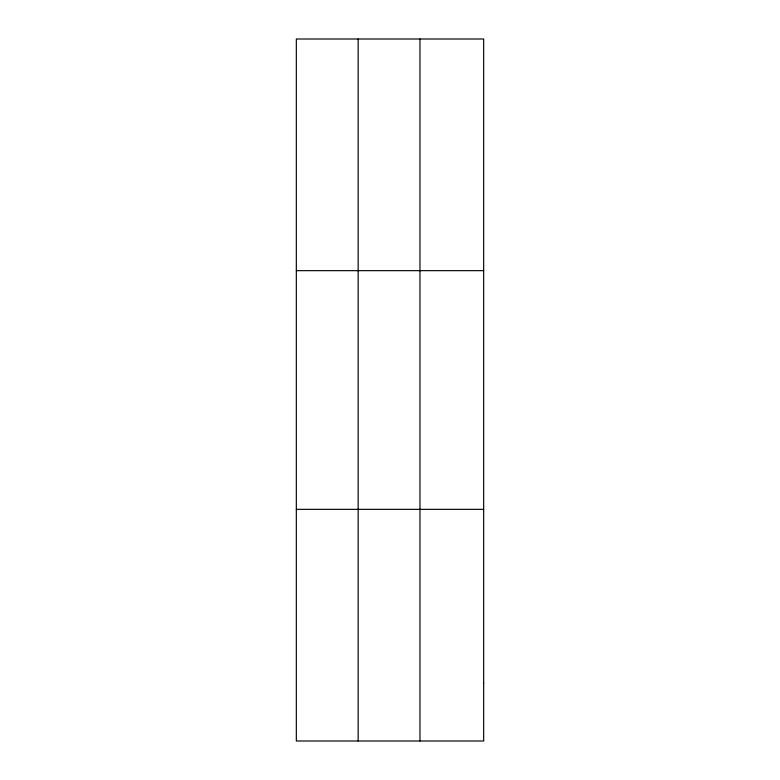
<?xml version="1.0" encoding="UTF-8"?>
<svg xmlns="http://www.w3.org/2000/svg" width="780" height="780" viewBox="0 0 780 780"><rect width="100%" height="100%" fill="white"/><g stroke="black" fill="none" stroke-linecap="round" stroke-linejoin="round"><path stroke-width="1.17" d="M358.156 741L358.156 39M419.971 741L419.971 39M296.332 270.66L483.668 270.66M296.332 509.34L483.668 509.34M483.668 683.085L483.668 741L296.332 741L296.332 39L483.668 39L483.668 683.085"/></g></svg>
